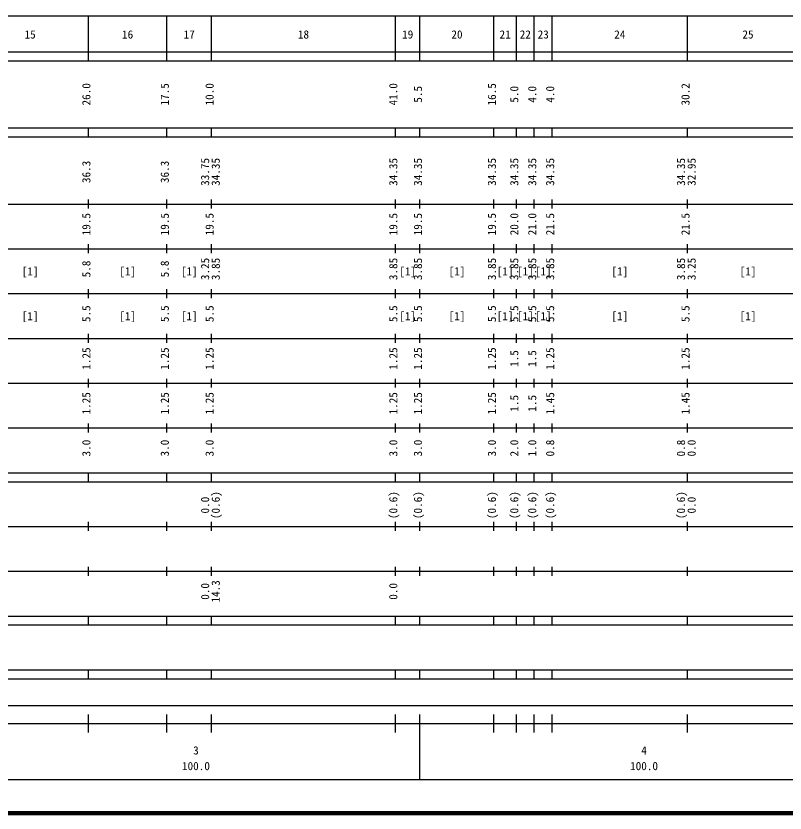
# Model space of a CAD drawing. Units: millimetres on the paper, enlarged 1000 times. Extents: x 40000 to 680000, y 20000 to 380000.
# Drawn here: x 277832 to 449467, y 20000 to 198000 of the extents above; entities that cross this region are included whole.
import ezdxf
from ezdxf.enums import TextEntityAlignment as Align

# ---------------------------------------------------------------- set-up
doc = ezdxf.new("R2010")
doc.units = ezdxf.units.MM
doc.header["$LTSCALE"] = 1000
doc.layers.add('M-TTL', color=2, linetype='Continuous', lineweight=140)
doc.layers.add('M-TTL-BAND', color=7, linetype='Continuous', lineweight=25)
doc.styles.add('ＭＳ ゴシック', font='')
doc.styles.get('ＭＳ ゴシック').set_extended_font_data('MS Gothic')

msp = doc.modelspace()

# ---------------------------------------------------------------- linework, layer by layer
at = {"layer": 'M-TTL'}
msp.add_line((40000, 20000), (680000, 20000), dxfattribs=at)
at = {"layer": 'M-TTL-BAND'}
for p, q in [((68000, 198000), (579000, 198000)), ((294000, 188000), (294000, 198000)), ((311500, 188000), (311500, 198000)), ((321500, 188000), (321500, 198000)), ((362500, 188000), (362500, 198000)), ((368000, 188000), (368000, 198000)), ((384500, 188000), (384500, 198000)), ((389500, 188000), (389500, 198000)), ((393500, 188000), (393500, 198000)), ((397500, 188000), (397500, 198000)), ((427700, 188000), (427700, 198000)), ((40000, 190000), (579000, 190000)), ((40000, 188000), (579000, 188000)), ((40000, 173000), (579000, 173000)), ((294000, 171000), (294000, 173000)), ((311500, 171000), (311500, 173000)), ((321500, 171000), (321500, 173000)), ((362500, 171000), (362500, 173000)), ((368000, 171000), (368000, 173000)), ((384500, 171000), (384500, 173000)), ((389500, 171000), (389500, 173000)), ((393500, 171000), (393500, 173000)), ((397500, 171000), (397500, 173000)), ((427700, 171000), (427700, 173000)), ((40000, 171000), (579000, 171000)), ((294000, 155000), (294000, 157000)), ((311500, 155000), (311500, 157000)), ((321500, 155000), (321500, 157000)), ((362500, 155000), (362500, 157000)), ((368000, 155000), (368000, 157000)), ((384500, 155000), (384500, 157000)), ((389500, 155000), (389500, 157000)), ((393500, 155000), (393500, 157000)), ((397500, 155000), (397500, 157000)), ((427700, 155000), (427700, 157000)), ((40000, 156000), (579000, 156000)), ((46000, 146000), (579000, 146000)), ((294000, 145000), (294000, 147000)), ((311500, 145000), (311500, 147000)), ((321500, 145000), (321500, 147000)), ((362500, 145000), (362500, 147000)), ((368000, 145000), (368000, 147000)), ((384500, 145000), (384500, 147000)), ((389500, 145000), (389500, 147000)), ((393500, 145000), (393500, 147000)), ((397500, 145000), (397500, 147000)), ((427700, 145000), (427700, 147000)), ((52000, 136000), (579000, 136000)), ((294000, 135000), (294000, 137000)), ((311500, 135000), (311500, 137000)), ((321500, 135000), (321500, 137000)), ((362500, 135000), (362500, 137000)), ((368000, 135000), (368000, 137000)), ((384500, 135000), (384500, 137000)), ((389500, 135000), (389500, 137000)), ((393500, 135000), (393500, 137000)), ((397500, 135000), (397500, 137000)), ((427700, 135000), (427700, 137000)), ((294000, 125000), (294000, 127000)), ((311500, 125000), (311500, 127000)), ((321500, 125000), (321500, 127000)), ((362500, 125000), (362500, 127000)), ((368000, 125000), (368000, 127000)), ((384500, 125000), (384500, 127000)), ((389500, 125000), (389500, 127000)), ((393500, 125000), (393500, 127000)), ((397500, 125000), (397500, 127000)), ((427700, 125000), (427700, 127000)), ((46000, 126000), (579000, 126000)), ((52000, 116000), (579000, 116000)), ((294000, 115000), (294000, 117000)), ((311500, 115000), (311500, 117000)), ((321500, 115000), (321500, 117000)), ((362500, 115000), (362500, 117000)), ((368000, 115000), (368000, 117000)), ((384500, 115000), (384500, 117000)), ((389500, 115000), (389500, 117000)), ((393500, 115000), (393500, 117000)), ((397500, 115000), (397500, 117000)), ((427700, 115000), (427700, 117000)), ((294000, 105000), (294000, 107000)), ((311500, 105000), (311500, 107000)), ((321500, 105000), (321500, 107000)), ((362500, 105000), (362500, 107000)), ((368000, 105000), (368000, 107000)), ((384500, 105000), (384500, 107000)), ((389500, 105000), (389500, 107000)), ((393500, 105000), (393500, 107000)), ((397500, 105000), (397500, 107000)), ((427700, 105000), (427700, 107000)), ((46000, 106000), (579000, 106000)), ((40000, 96000), (579000, 96000)), ((294000, 94000), (294000, 96000)), ((311500, 94000), (311500, 96000)), ((321500, 94000), (321500, 96000)), ((362500, 94000), (362500, 96000)), ((368000, 94000), (368000, 96000)), ((384500, 94000), (384500, 96000)), ((389500, 94000), (389500, 96000)), ((393500, 94000), (393500, 96000)), ((397500, 94000), (397500, 96000)), ((427700, 94000), (427700, 96000)), ((40000, 94000), (579000, 94000)), ((49000, 84000), (579000, 84000)), ((294000, 83000), (294000, 85000)), ((311500, 83000), (311500, 85000)), ((321500, 83000), (321500, 85000)), ((362500, 83000), (362500, 85000)), ((368000, 83000), (368000, 85000)), ((384500, 83000), (384500, 85000)), ((389500, 83000), (389500, 85000)), ((393500, 83000), (393500, 85000)), ((397500, 83000), (397500, 85000)), ((427700, 83000), (427700, 85000)), ((294000, 73000), (294000, 75000)), ((311500, 73000), (311500, 75000)), ((321500, 73000), (321500, 75000)), ((362500, 73000), (362500, 75000)), ((368000, 73000), (368000, 75000)), ((384500, 73000), (384500, 75000)), ((389500, 73000), (389500, 75000)), ((393500, 73000), (393500, 75000)), ((397500, 73000), (397500, 75000)), ((427700, 73000), (427700, 75000)), ((40000, 74000), (579000, 74000)), ((40000, 64000), (579000, 64000)), ((294000, 62000), (294000, 64000)), ((311500, 62000), (311500, 64000)), ((321500, 62000), (321500, 64000)), ((362500, 62000), (362500, 64000)), ((368000, 62000), (368000, 64000)), ((384500, 62000), (384500, 64000)), ((389500, 62000), (389500, 64000)), ((393500, 62000), (393500, 64000)), ((397500, 62000), (397500, 64000)), ((427700, 62000), (427700, 64000)), ((40000, 62000), (579000, 62000)), ((40000, 52000), (579000, 52000)), ((294000, 50000), (294000, 52000)), ((311500, 50000), (311500, 52000)), ((321500, 50000), (321500, 52000)), ((362500, 50000), (362500, 52000)), ((368000, 50000), (368000, 52000)), ((384500, 50000), (384500, 52000)), ((389500, 50000), (389500, 52000)), ((393500, 50000), (393500, 52000)), ((397500, 50000), (397500, 52000)), ((427700, 50000), (427700, 52000)), ((40000, 50000), (579000, 50000)), ((71000, 44000), (565000, 44000)), ((294000, 38000), (294000, 42000)), ((311500, 38000), (311500, 42000)), ((321500, 38000), (321500, 42000)), ((362500, 38000), (362500, 42000)), ((368000, 27500), (368000, 42000)), ((384500, 38000), (384500, 42000)), ((389500, 38000), (389500, 42000)), ((393500, 38000), (393500, 42000)), ((397500, 38000), (397500, 42000)), ((427700, 38000), (427700, 42000)), ((40000, 40000), (579000, 40000)), ((68000, 27500), (579000, 27500))]:
    msp.add_line(p, q, dxfattribs=at)

# ---------------------------------------------------------------- texts
at = {"layer": 'M-TTL-BAND', "style": 'ＭＳ ゴシック'}
for s, p in [('15', (281000, 192405)), ('16', (302750, 192405)), ('17', (316500, 192405)), ('18', (342000, 192405)), ('19', (365250, 192405)), ('20', (376250, 192405)), ('21', (387000, 192405)), ('22', (391500, 192405)), ('23', (395500, 192405)), ('24', (412600, 192405)), ('25', (441200, 192405)), ('[1]', (281000, 139500)), ('[1]', (302750, 139500)), ('[1]', (316500, 139500)), ('[1]', (365250, 139500)), ('[1]', (376250, 139500)), ('[1]', (387000, 139500)), ('[1]', (391500, 139500)), ('[1]', (395500, 139500)), ('[1]', (412600, 139500)), ('[1]', (441200, 139500)), ('[1]', (281000, 129500)), ('[1]', (302750, 129500)), ('[1]', (316500, 129500)), ('[1]', (365250, 129500)), ('[1]', (376250, 129500)), ('[1]', (387000, 129500)), ('[1]', (391500, 129500)), ('[1]', (395500, 129500)), ('[1]', (412600, 129500)), ('[1]', (441200, 129500)), ('3', (318000, 32523)), ('4', (418000, 32523)), ('100.0', (318000, 29033)), ('100.0', (418000, 29033))]:
    msp.add_text(s, height=1833, dxfattribs=at).set_placement(p, align=Align.BOTTOM_CENTER)
for s, p in [('26.0', (295000, 180500)), ('17.5', (312500, 180500)), ('10.0', (322500, 180500)), ('41.0', (363500, 180500)), ('5.5', (369000, 180500)), ('16.5', (385500, 180500)), ('5.0', (390500, 180500)), ('4.0', (394500, 180500)), ('4.0', (398500, 180500)), ('30.2', (428700, 180500)), ('33.75', (321500, 163174)), ('34.35', (323870, 163174)), ('34.35', (363500, 163174)), ('34.35', (369000, 163174)), ('34.35', (385500, 163174)), ('34.35', (390500, 163174)), ('34.35', (394500, 163174)), ('34.35', (398500, 163174)), ('34.35', (427700, 163174)), ('32.95', (430070, 163174)), ('36.3', (295000, 163174)), ('36.3', (312500, 163174)), ('19.5', (295000, 151500)), ('19.5', (312500, 151500)), ('19.5', (322500, 151500)), ('19.5', (363500, 151500)), ('19.5', (369000, 151500)), ('19.5', (385500, 151500)), ('20.0', (390500, 151500)), ('21.0', (394500, 151500)), ('21.5', (398500, 151500)), ('21.5', (428700, 151500)), ('5.8', (295000, 141500)), ('5.8', (312500, 141500)), ('3.25', (321500, 141500)), ('3.85', (323870, 141500)), ('3.85', (363500, 141500)), ('3.85', (369000, 141500)), ('3.85', (385500, 141500)), ('3.85', (390500, 141500)), ('3.85', (394500, 141500)), ('3.85', (398500, 141500)), ('3.85', (427700, 141500)), ('3.25', (430070, 141500)), ('5.5', (295000, 131500)), ('5.5', (312500, 131500)), ('5.5', (322500, 131500)), ('5.5', (363500, 131500)), ('5.5', (369000, 131500)), ('5.5', (385500, 131500)), ('5.5', (390500, 131500)), ('5.5', (394500, 131500)), ('5.5', (398500, 131500)), ('5.5', (428700, 131500)), ('1.25', (295000, 121500)), ('1.25', (312500, 121500)), ('1.25', (322500, 121500)), ('1.25', (363500, 121500)), ('1.25', (369000, 121500)), ('1.25', (385500, 121500)), ('1.5', (390500, 121500)), ('1.5', (394500, 121500)), ('1.25', (398500, 121500)), ('1.25', (428700, 121500)), ('1.25', (295000, 111500)), ('1.25', (312500, 111500)), ('1.25', (322500, 111500)), ('1.25', (363500, 111500)), ('1.25', (369000, 111500)), ('1.25', (385500, 111500)), ('1.5', (390500, 111500)), ('1.5', (394500, 111500)), ('1.45', (398500, 111500)), ('1.45', (428700, 111500)), ('0.8', (398500, 101500)), ('0.8', (427700, 101500)), ('3.0', (295000, 101500)), ('3.0', (312500, 101500)), ('3.0', (322500, 101500)), ('3.0', (363500, 101500)), ('3.0', (369000, 101500)), ('3.0', (385500, 101500)), ('2.0', (390500, 101500)), ('1.0', (394500, 101500)), ('0.0', (430070, 101500)), ('(0.6)', (323870, 88764)), ('(0.6)', (363500, 88764)), ('(0.6)', (369000, 88764)), ('(0.6)', (385500, 88764)), ('(0.6)', (390500, 88764)), ('(0.6)', (394500, 88764)), ('(0.6)', (398500, 88764)), ('(0.6)', (427700, 88764)), ('0.0', (321500, 88764)), ('0.0', (430070, 88764)), ('0.0', (321500, 69500)), ('14.3', (323870, 69500)), ('0.0', (363500, 69500))]:
    msp.add_text(s, height=1833, rotation=90, dxfattribs=at).set_placement(p, align=Align.BOTTOM_CENTER)

doc.saveas('drawing.dxf')
